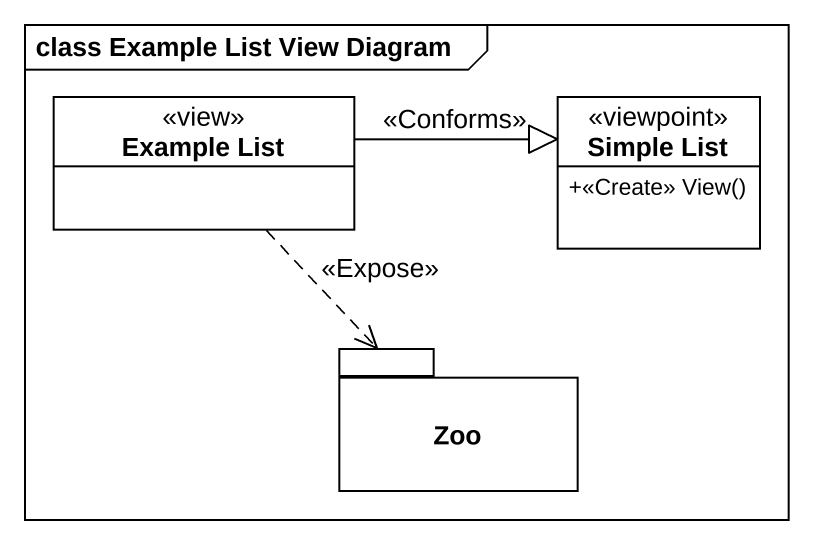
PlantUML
@startuml
mainframe class Example List View Diagram
hide circle
hide empty members
skinparam classAttributeIconSize 0
class "Example List" as Example_List <<view>>
class "Simple List" as Simple_List <<viewpoint>> {
  +<<Create>> View()
}
package Zoo {
}
Example_List -right-|> Simple_List : <<Conforms>>
Example_List ..> Zoo : <<Expose>>
@enduml
